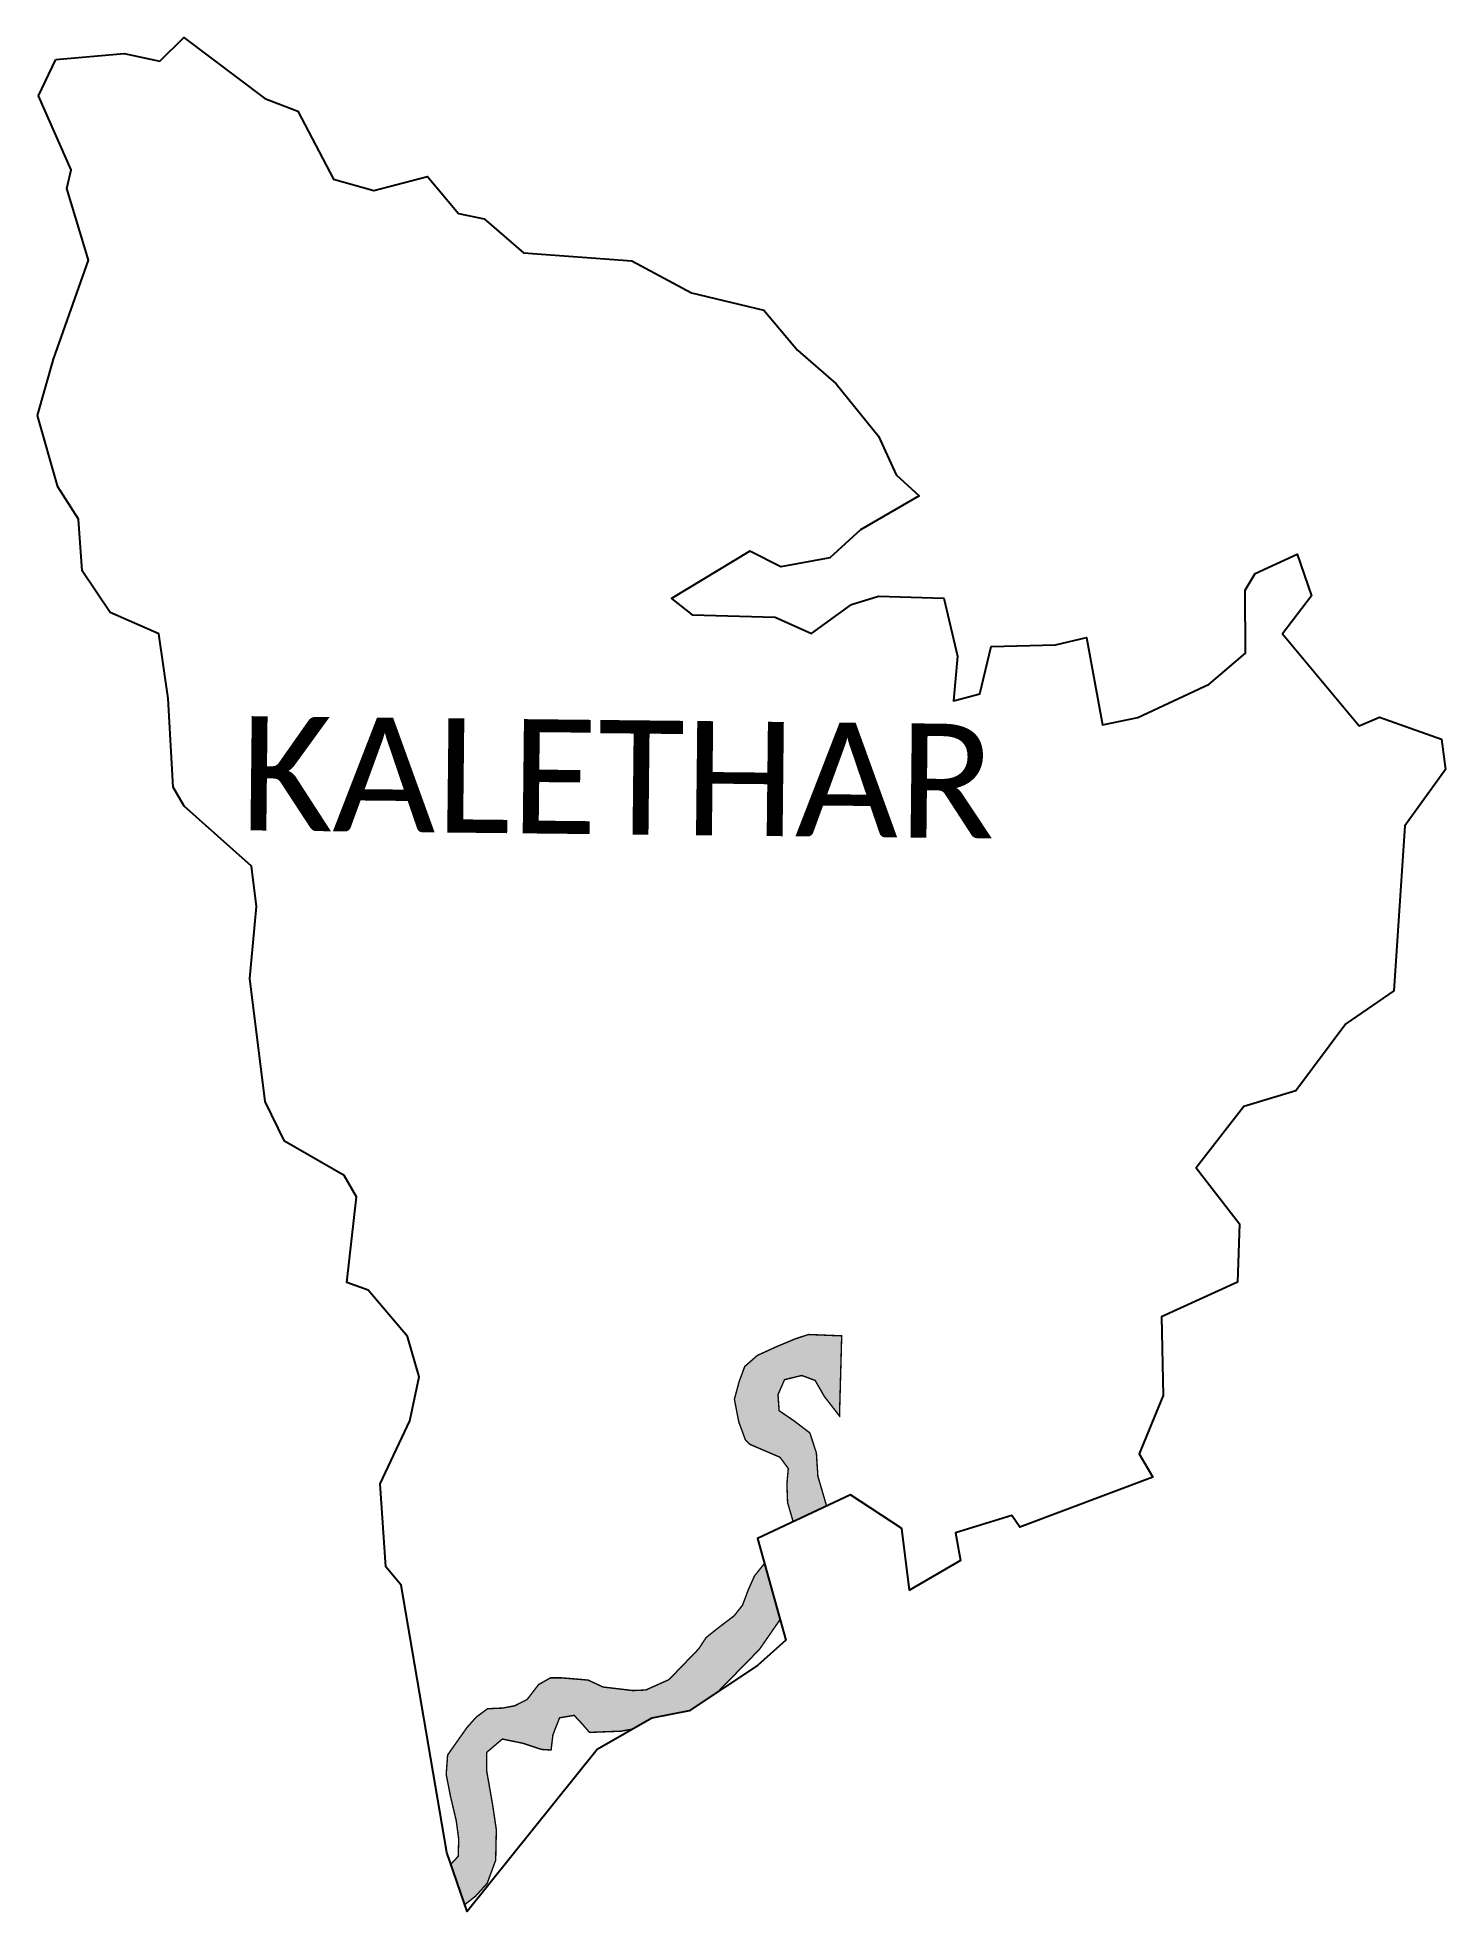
# Model space of a CAD drawing. Header units: metres. Extents: x 338369 to 340354, y 1770490 to 1773133.
import ezdxf

# ---------------------------------------------------------------- set-up
doc = ezdxf.new("R2010")
doc.units = ezdxf.units.M
doc.layers.add('MANGROOVES BUFFER ZONE', color=120, linetype='Continuous')
doc.layers.add('VILLAGE NAME', color=250, linetype='Continuous')

msp = doc.modelspace()

# ---------------------------------------------------------------- hatches: boundary and pattern name
at = {"layer": 'MANGROOVES BUFFER ZONE'}
h = msp.add_hatch(dxfattribs=at)
h.set_pattern_fill('GRASS', color=256, scale=10)
h.set_pattern_definition([(90, (0, 0), (-7.07106781, 7.07106781), [1.875, -12.26713563]), (45, (0, 0), (-7.07106781, 7.07106781), [1.875, -8.125]), (135, (0, 0), (-7.07106781, -7.07106781), [1.875, -8.125])])
h.paths.add_polyline_path([(339416, 1770901.1), (339394, 1770980.3), (339380, 1770962.8), (339370.8, 1770942.1), (339363.2, 1770921.7), (339351.4, 1770906.7), (339331.1, 1770891.3), (339311.8, 1770876), (339301.4, 1770860), (339259.4, 1770816.6), (339226.8, 1770802), (339208.8, 1770801.2), (339166.4, 1770806.2), (339145.4, 1770816), (339108.3, 1770819.1), (339092.5, 1770819.2), (339075.7, 1770809.7), (339059.4, 1770788.6), (339041.9, 1770779.7), (339025, 1770776.5), (339003.6, 1770775.6), (338987.4, 1770763.5), (338974.3, 1770748.7), (338947.3, 1770710.3), (338945.3, 1770682.8), (338951.5, 1770651.4), (338959.5, 1770617.5), (338963, 1770591.4), (338962.2, 1770567.4), (338951.9, 1770556.3), (338971.6, 1770499.3), (338986.8, 1770511.3), (339003.1, 1770529.3), (339015.1, 1770561.9), (339016, 1770604.8), (339010.8, 1770639.9), (339002.2, 1770689), (339002.2, 1770713.9), (339024.5, 1770732.8), (339053.7, 1770726.8), (339079.5, 1770718.2), (339093.2, 1770717.3), (339095.8, 1770738.8), (339105.2, 1770762.8), (339125.8, 1770766.2), (339137, 1770754.2), (339147.3, 1770742.2), (339191.9, 1770743.9), (339208.6, 1770747), (339235.4, 1770762.4), (339288, 1770772.4), (339328.5, 1770799.5), (339386.9, 1770859.1)])
h.paths.add_polyline_path([(339434.5, 1771039.5), (339481.7, 1771061.5), (339469.4, 1771103.6), (339467.3, 1771136.5), (339458.1, 1771164.6), (339435.4, 1771181.9), (339414.8, 1771195.9), (339413.2, 1771218.6), (339422.4, 1771239.7), (339446.7, 1771245.6), (339465.6, 1771238.6), (339478.6, 1771215.9), (339499.9, 1771188.5), (339503, 1771301.5), (339456.2, 1771303.4), (339437.9, 1771297.4), (339410.2, 1771285.8), (339384.1, 1771273.9), (339366.3, 1771258.3), (339358.5, 1771237.3), (339351.7, 1771212), (339357.9, 1771180.1), (339367, 1771155.2), (339373.5, 1771148.5), (339416.1, 1771130.2), (339427.7, 1771114.3), (339425.7, 1771092.7), (339426.7, 1771066.4)])

# ---------------------------------------------------------------- linework, layer by layer
at = {"color": 3}
msp.add_lwpolyline([(338395, 1773101.5), (338491.2, 1773110.2), (338541.5, 1773099.5), (338575.2, 1773132.8), (338689.6, 1773046.8), (338736.3, 1773028.7), (338786.5, 1772933.1), (338843.2, 1772917), (338918.8, 1772936.8), (338962.8, 1772884.5), (338999, 1772877.1), (339054.5, 1772829.2), (339207.1, 1772817.9), (339291.1, 1772772.7), (339393.2, 1772748.3), (339440.6, 1772691.5), (339495.3, 1772644.3), (339554.9, 1772570.4), (339579.9, 1772515.9), (339612.1, 1772486.2), (339529.3, 1772438.3), (339486.3, 1772399), (339417.4, 1772386), (339373.6, 1772408.2), (339263.1, 1772341.6), (339292, 1772318.3), (339409, 1772315), (339460.5, 1772292.1), (339516.7, 1772333), (339555, 1772344.8), (339647.1, 1772341.9), (339666.1, 1772260.3), (339660.6, 1772197.3), (339697.8, 1772207.1), (339713.9, 1772273.9), (339804.3, 1772276), (339848.1, 1772286.5), (339871, 1772163.3), (339920.4, 1772173.4), (340021.1, 1772220.6), (340072.5, 1772264.5), (340072.1, 1772353.1), (340085.9, 1772376.6), (340145.4, 1772403.8), (340165.6, 1772345.3), (340124.6, 1772291.5), (340232.9, 1772161.8), (340261.6, 1772174), (340348.8, 1772142.9), (340354.5, 1772100.4), (340297.1, 1772020.7), (340281.5, 1771788), (340213.9, 1771741.6), (340143.4, 1771647.1), (340070.1, 1771625), (340002.9, 1771538.3), (340064, 1771459.3), (340061.2, 1771377.3), (339954.1, 1771328.1), (339956.5, 1771217.5), (339922.6, 1771135.1), (339941.6, 1771102.1), (339754, 1771031.5), (339742.9, 1771048), (339663.6, 1771023.7), (339670.4, 1770984.5), (339598.8, 1770943), (339587.9, 1771029.9), (339515.3, 1771077.3), (339384.1, 1771015.8), (339424, 1770872.5), (339384.1, 1770836.7), (339288, 1770772.4), (339235.4, 1770762.4), (339158, 1770718.1), (338975, 1770489.6), (338946.1, 1770573), (338881.8, 1770950), (338860.3, 1770975.5), (338852.3, 1771092.8), (338894.2, 1771181.4), (338907.3, 1771243.8), (338890.7, 1771300.8), (338835.2, 1771365.9), (338805, 1771376.6), (338818.8, 1771497.6), (338801.3, 1771527.7), (338717.5, 1771575.9), (338690.2, 1771632), (338668.3, 1771805.6), (338678, 1771907.1), (338670.7, 1771963.8), (338576, 1772048.8), (338560.4, 1772075.2), (338553.1, 1772200.4), (338539.9, 1772291.6), (338471.5, 1772321.8), (338432, 1772380.7), (338426.9, 1772453.6), (338397.9, 1772498.8), (338369, 1772599.5), (338391.5, 1772678.9), (338441, 1772818.9), (338410.3, 1772919.9), (338416.5, 1772946.1), (338370.2, 1773050.6), (338395, 1773101.5)], dxfattribs=at)
at = {"layer": 'MANGROOVES BUFFER ZONE', "const_width": 2}
for points in [[(339481.7, 1771061.5), (339469.4, 1771103.6), (339467.3, 1771136.5), (339458.1, 1771164.6), (339435.4, 1771181.9), (339414.8, 1771195.9), (339413.2, 1771218.6), (339422.4, 1771239.7), (339446.7, 1771245.6), (339465.6, 1771238.6), (339478.6, 1771215.9), (339499.9, 1771188.5), (339503, 1771301.5), (339456.2, 1771303.4), (339437.9, 1771297.4), (339410.2, 1771285.8), (339384.1, 1771273.9), (339366.3, 1771258.3), (339358.5, 1771237.3), (339351.7, 1771212), (339357.9, 1771180.1), (339367, 1771155.2), (339373.5, 1771148.5), (339416.1, 1771130.2), (339427.7, 1771114.3), (339425.7, 1771092.7), (339426.7, 1771066.4), (339434.5, 1771039.5)], [(339394, 1770980.3), (339380, 1770962.8), (339370.8, 1770942.1), (339363.2, 1770921.7), (339351.4, 1770906.7), (339331.1, 1770891.3), (339311.8, 1770876), (339301.4, 1770860), (339259.4, 1770816.6), (339226.8, 1770802), (339208.8, 1770801.2), (339166.4, 1770806.2), (339145.4, 1770816), (339108.3, 1770819.1), (339092.5, 1770819.2), (339075.7, 1770809.7), (339059.4, 1770788.6), (339041.9, 1770779.7), (339025, 1770776.5), (339003.6, 1770775.6), (338987.4, 1770763.5), (338974.3, 1770748.7), (338947.3, 1770710.3), (338945.3, 1770682.8), (338951.5, 1770651.4), (338959.5, 1770617.5), (338963, 1770591.4), (338962.2, 1770567.4), (338951.9, 1770556.3)], [(339328.5, 1770799.5), (339386.9, 1770859.1), (339416, 1770901.1)], [(338971.6, 1770499.3), (338986.8, 1770511.3), (339003.1, 1770529.3), (339015.1, 1770561.9), (339016, 1770604.8), (339010.8, 1770639.9), (339002.2, 1770689), (339002.2, 1770713.9), (339024.5, 1770732.8), (339053.7, 1770726.8), (339079.5, 1770718.2), (339093.2, 1770717.3), (339095.8, 1770738.8), (339105.2, 1770762.8), (339125.8, 1770766.2), (339137, 1770754.2), (339147.3, 1770742.2), (339191.9, 1770743.9), (339208.6, 1770747)]]:
    msp.add_lwpolyline(points, dxfattribs=at)

# ---------------------------------------------------------------- texts
at = {"layer": 'VILLAGE NAME', "insert": (338655.9, 1772175.7), "char_height": 161.109, "attachment_point": 1, "rotation": 359.3742}
msp.add_mtext_dynamic_manual_height_columns('{\\fCalibri|b0|i0|c0|p34;KALETHAR}', width=1589.786, gutter_width=805.5, heights=[0], dxfattribs=at)

doc.saveas('drawing.dxf')
